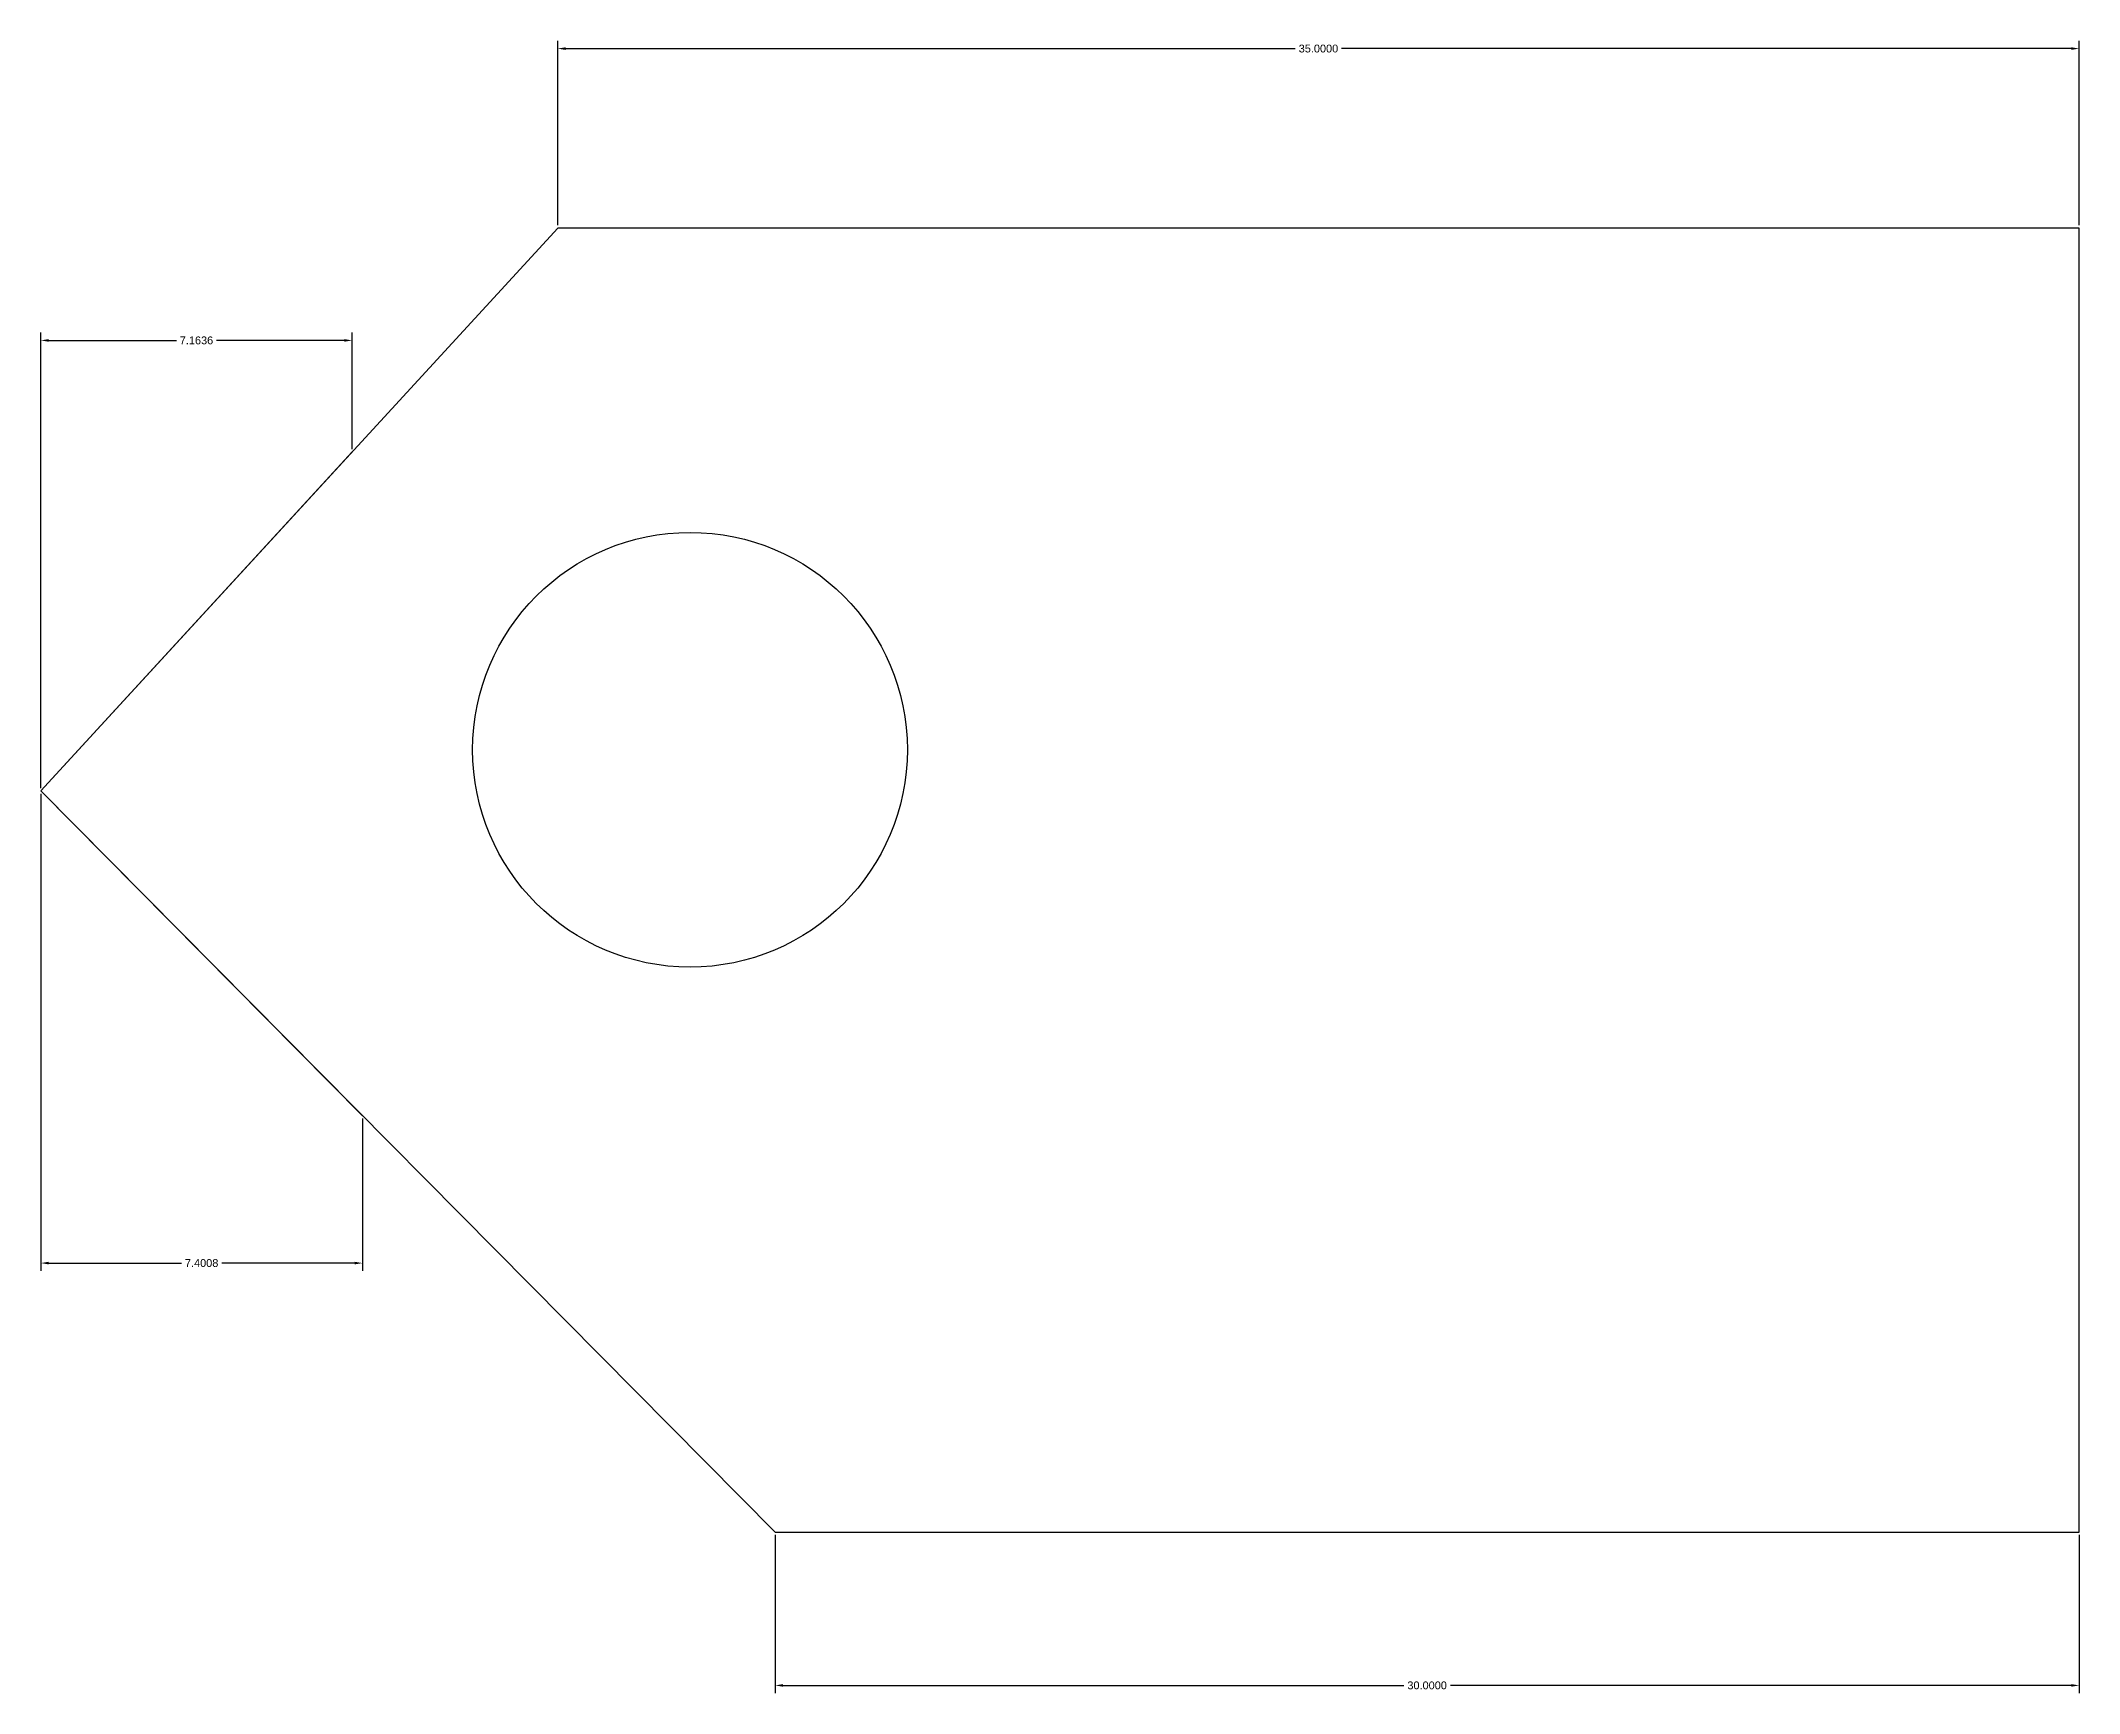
# Model space of a CAD drawing. Header units: inches. Extents: x 5.8 to 52.7, y 8.8 to 46.8.
import ezdxf

# ---------------------------------------------------------------- set-up
doc = ezdxf.new("R2010")
doc.units = ezdxf.units.IN
doc.header["$MEASUREMENT"] = 0
doc.styles.get("Standard").update_dxf_attribs({"font": 'arial.ttf'})
doc.dimstyles.get("Standard").update_dxf_attribs({"dimtxt": 0.18, "dimasz": 0.18, "dimexe": 0.18, "dimexo": 0.0625, "dimgap": 0.09, "dimtad": 0, "dimtih": 1, "dimtoh": 1, "dimdec": 4, "dimzin": 0, "dimdsep": 46, "dimtxsty": 'Standard', "dimcen": 0.09, "dimadec": 0, "dimazin": 0, "dimtfac": 1, "dimtdec": 4, "dimtofl": 0, "dimtmove": 0, "dimatfit": 3, "dimfxl": 1, "dimtolj": 1, "dimtzin": 0, "dimarcsym": 0})

# ---------------------------------------------------------------- blocks, each defined once
blk = doc.blocks.new('*D3')
at = {"color": 0, "lineweight": -2, "transparency": 16777216}
for p, q in [((17.657, 42.576), (17.657, 46.821)), ((17.837, 46.641), (34.624, 46.641)), ((52.477, 46.641), (35.691, 46.641)), ((52.657, 42.576), (52.657, 46.821))]:
    blk.add_line(p, q, dxfattribs=at)
at = {"color": 0, "transparency": 16777216}
for points in [[(17.837, 46.671), (17.837, 46.611), (17.657, 46.641)], [(52.477, 46.671), (52.477, 46.611), (52.657, 46.641)]]:
    blk.add_solid(points, dxfattribs=at)
at = {"layer": 'Defpoints', "color": 0, "transparency": 16777216}
for p in [(52.657, 46.641), (17.657, 42.514), (52.657, 42.514)]:
    blk.add_point(p, dxfattribs=at)
at = {"color": 0, "transparency": 16777216, "insert": (35.157, 46.641), "char_height": 0.18, "attachment_point": 5}
blk.add_mtext('\\A1;35.0000', dxfattribs=at)
blk = doc.blocks.new('*D4')
at = {"color": 0, "lineweight": -2, "transparency": 16777216}
for p, q in [((22.657, 12.451), (22.657, 8.809)), ((52.657, 12.451), (52.657, 8.809)), ((22.837, 8.989), (37.124, 8.989)), ((52.477, 8.989), (38.191, 8.989))]:
    blk.add_line(p, q, dxfattribs=at)
at = {"color": 0, "transparency": 16777216}
for points in [[(22.837, 9.019), (22.837, 8.959), (22.657, 8.989)], [(52.477, 9.019), (52.477, 8.959), (52.657, 8.989)]]:
    blk.add_solid(points, dxfattribs=at)
at = {"layer": 'Defpoints', "color": 0, "transparency": 16777216}
for p in [(22.657, 12.514), (52.657, 12.514), (52.657, 8.989)]:
    blk.add_point(p, dxfattribs=at)
at = {"color": 0, "transparency": 16777216, "insert": (37.657, 8.989), "char_height": 0.18, "attachment_point": 5}
blk.add_mtext('\\A1;30.0000', dxfattribs=at)
blk = doc.blocks.new('*D5')
at = {"color": 0, "lineweight": -2, "transparency": 16777216}
for p, q in [((5.766, 29.626), (5.766, 40.108)), ((5.946, 39.928), (8.885, 39.928)), ((12.75, 39.928), (9.811, 39.928)), ((12.93, 37.428), (12.93, 40.108))]:
    blk.add_line(p, q, dxfattribs=at)
at = {"color": 0, "transparency": 16777216}
for points in [[(5.946, 39.958), (5.946, 39.898), (5.766, 39.928)], [(12.75, 39.958), (12.75, 39.898), (12.93, 39.928)]]:
    blk.add_solid(points, dxfattribs=at)
at = {"layer": 'Defpoints', "color": 0, "transparency": 16777216}
for p in [(12.93, 39.928), (12.93, 37.365), (5.766, 29.564)]:
    blk.add_point(p, dxfattribs=at)
at = {"color": 0, "transparency": 16777216, "insert": (9.348, 39.928), "char_height": 0.18, "attachment_point": 5}
blk.add_mtext('\\A1;7.1636', dxfattribs=at)
blk = doc.blocks.new('*D6')
at = {"color": 0, "lineweight": -2, "transparency": 16777216}
for p, q in [((5.766, 29.501), (5.766, 18.524)), ((13.167, 22.031), (13.167, 18.524)), ((5.946, 18.704), (9.004, 18.704)), ((12.987, 18.704), (9.93, 18.704))]:
    blk.add_line(p, q, dxfattribs=at)
at = {"color": 0, "transparency": 16777216}
for points in [[(5.946, 18.734), (5.946, 18.674), (5.766, 18.704)], [(12.987, 18.734), (12.987, 18.674), (13.167, 18.704)]]:
    blk.add_solid(points, dxfattribs=at)
at = {"layer": 'Defpoints', "color": 0, "transparency": 16777216}
for p in [(5.766, 29.564), (13.167, 22.093), (13.167, 18.704)]:
    blk.add_point(p, dxfattribs=at)
at = {"color": 0, "transparency": 16777216, "insert": (9.467, 18.704), "char_height": 0.18, "attachment_point": 5}
blk.add_mtext('\\A1;7.4008', dxfattribs=at)

msp = doc.modelspace()

# ---------------------------------------------------------------- linework, layer by layer
for p, q in [((5.76636, 29.56367), (17.65734, 42.51389)), ((52.65734, 42.51389), (17.65734, 42.51389)), ((17.65734, 42.51389), (17.65734, 42.51389)), ((52.65734, 12.51389), (52.65734, 42.51389)), ((52.65734, 42.51389), (52.65734, 42.51389)), ((5.76636, 29.56367), (12.92997, 37.36541)), ((22.65734, 12.51389), (5.76636, 29.56367)), ((5.76636, 29.56367), (5.76636, 29.56367)), ((5.76636, 29.56367), (13.16714, 22.09331)), ((22.65734, 12.51389), (52.65734, 12.51389)), ((52.65734, 12.51389), (52.65734, 12.51389))]:
    msp.add_line(p, q)
msp.add_circle((20.70102, 30.51189), 5)

# ---------------------------------------------------------------- dimensions: what is measured, and where the dimension line sits
for base, p1, p2, picture, middle in [((52.65734, 46.64093), (17.65734, 42.51389), (52.65734, 42.51389), '*D3', (35.15734, 46.64093)), ((12.92997, 39.92806), (5.76636, 29.56367), (12.92997, 37.36541), '*D5', (9.34816, 39.92806)), ((13.16714, 18.7043), (5.76636, 29.56367), (13.16714, 22.09331), '*D6', (9.46675, 18.7043)), ((52.65734, 8.9892), (22.65734, 12.51389), (52.65734, 12.51389), '*D4', (37.65734, 8.9892))]:
    dim = msp.add_linear_dim(base=base, p1=p1, p2=p2, dimstyle='Standard')
    dim.commit()
    dim.dimension.update_dxf_attribs({"geometry": picture, "text_midpoint": middle})

doc.saveas('drawing.dxf')
